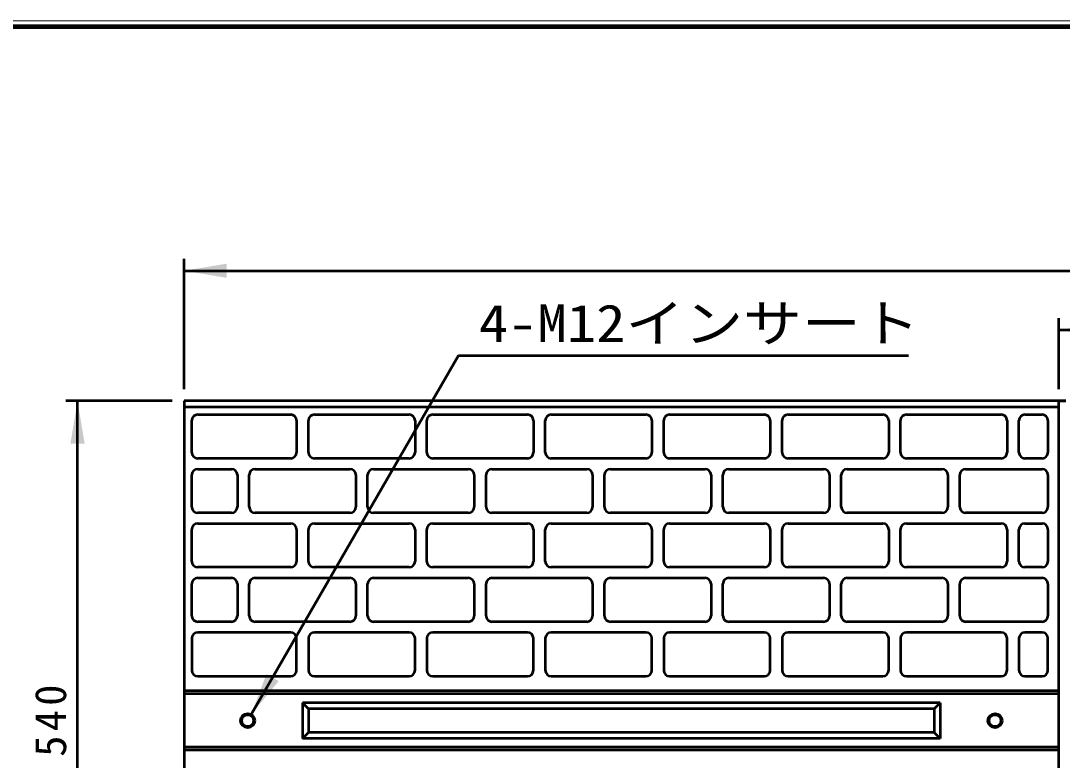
# Model space of a CAD drawing. Units: millimetres, scale not verified. Extents: x 100 to 4105, y 100 to 2870.
# Drawn here: x 1798 to 2678, y 2245 to 2870 of the extents above; entities that cross this region are included whole.
import ezdxf
from ezdxf.enums import TextEntityAlignment as Align

# ---------------------------------------------------------------- set-up
doc = ezdxf.new("R2010")
doc.units = ezdxf.units.MM
doc.header["$LTSCALE"] = 5
doc.layers.add('V-nasSTD', color=7, linetype='Continuous', lineweight=50)
doc.styles.add('ＭＳ ゴシック', font='')
doc.styles.get('ＭＳ ゴシック').set_extended_font_data('MS Gothic')

msp = doc.modelspace()

# ---------------------------------------------------------------- hatches: boundary and pattern name
at = {"layer": 'V-nasSTD'}
for points in [[(1972, 2664.887), (1936, 2658.887), (1972, 2652.887)], [(2710.5, 2614.887), (2674.5, 2608.887), (2710.5, 2602.887)], [(1852, 2512.887), (1846, 2548.887), (1840, 2512.887)], [(2005.504, 2318.26), (1992.7, 2284.083), (2015.896, 2312.26)]]:
    msp.add_hatch(color=256, dxfattribs=at).paths.add_polyline_path(points)

# ---------------------------------------------------------------- linework, layer by layer
at = {"layer": 'V-nasSTD', "lineweight": 100}
msp.add_line((4100, 2865), (105, 2865), dxfattribs=at)
at = {"layer": 'V-nasSTD'}
for p, q in [((1936, 2558.887), (1936, 2668.887)), ((1936, 2658.887), (3936, 2658.887)), ((2674.5, 2618.887), (2674.5, 2558.887)), ((2674.5, 2608.887), (2865.5, 2608.887)), ((1992.7, 2284.083), (2167.7, 2587.192)), ((2167.7, 2587.192), (2547.7, 2587.192)), ((1926, 2548.887), (1836, 2548.887)), ((1846, 2008.887), (1846, 2548.887)), ((1936, 2548.887), (1936, 2008.887)), ((2674.5, 2548.887), (1936, 2548.887)), ((1936, 2543.887), (2674.5, 2543.887)), ((2674.5, 2548.887), (2680.5, 2548.887)), ((2674.5, 2548.887), (2674.5, 2008.887)), ((2680.5, 2548.887), (2674.5, 2548.887)), ((1947.5, 2537.387), (2026, 2537.387)), ((2046, 2537.387), (2126, 2537.387)), ((2146, 2537.387), (2226, 2537.387)), ((2246, 2537.387), (2326, 2537.387)), ((2346, 2537.387), (2426, 2537.387)), ((2446, 2537.387), (2526, 2537.387)), ((2546, 2537.387), (2626, 2537.387)), ((2646, 2537.387), (2660.5, 2537.387)), ((1942.5, 2505.387), (1942.5, 2532.387)), ((2031, 2532.387), (2031, 2505.387)), ((2041, 2505.387), (2041, 2532.387)), ((2131, 2532.387), (2131, 2505.387)), ((2141, 2505.387), (2141, 2532.387)), ((2231, 2532.387), (2231, 2505.387)), ((2241, 2505.387), (2241, 2532.387)), ((2331, 2532.387), (2331, 2505.387)), ((2341, 2505.387), (2341, 2532.387)), ((2431, 2532.387), (2431, 2505.387)), ((2441, 2505.387), (2441, 2532.387)), ((2531, 2532.387), (2531, 2505.387)), ((2541, 2505.387), (2541, 2532.387)), ((2631, 2532.387), (2631, 2505.387)), ((2641, 2505.387), (2641, 2532.387)), ((2665.5, 2532.387), (2665.5, 2505.387)), ((2026, 2500.387), (1947.5, 2500.387)), ((2126, 2500.387), (2046, 2500.387)), ((2226, 2500.387), (2146, 2500.387)), ((2326, 2500.387), (2246, 2500.387)), ((2426, 2500.387), (2346, 2500.387)), ((2526, 2500.387), (2446, 2500.387)), ((2626, 2500.387), (2546, 2500.387)), ((2660.5, 2500.387), (2646, 2500.387)), ((1947.5, 2491.387), (1976, 2491.387)), ((1996, 2491.387), (2076, 2491.387)), ((2096, 2491.387), (2176, 2491.387)), ((2196, 2491.387), (2276, 2491.387)), ((2296, 2491.387), (2376, 2491.387)), ((2396, 2491.387), (2476, 2491.387)), ((2496, 2491.387), (2576, 2491.387)), ((2596, 2491.387), (2660.5, 2491.387)), ((1942.5, 2459.387), (1942.5, 2486.387)), ((1981, 2486.387), (1981, 2459.387)), ((1991, 2459.387), (1991, 2486.387)), ((2081, 2486.387), (2081, 2459.387)), ((2091, 2459.387), (2091, 2486.387)), ((2181, 2486.387), (2181, 2459.387)), ((2191, 2459.387), (2191, 2486.387)), ((2281, 2486.387), (2281, 2459.387)), ((2291, 2459.387), (2291, 2486.387)), ((2381, 2486.387), (2381, 2459.387)), ((2391, 2459.387), (2391, 2486.387)), ((2481, 2486.387), (2481, 2459.387)), ((2491, 2459.387), (2491, 2486.387)), ((2581, 2486.387), (2581, 2459.387)), ((2591, 2459.387), (2591, 2486.387)), ((2665.5, 2486.387), (2665.5, 2459.387)), ((1976, 2454.387), (1947.5, 2454.387)), ((2076, 2454.387), (1996, 2454.387)), ((2176, 2454.387), (2096, 2454.387)), ((2276, 2454.387), (2196, 2454.387)), ((2376, 2454.387), (2296, 2454.387)), ((2476, 2454.387), (2396, 2454.387)), ((2576, 2454.387), (2496, 2454.387)), ((2660.5, 2454.387), (2596, 2454.387)), ((1947.5, 2445.387), (2026, 2445.387)), ((2046, 2445.387), (2126, 2445.387)), ((2146, 2445.387), (2226, 2445.387)), ((2246, 2445.387), (2326, 2445.387)), ((2346, 2445.387), (2426, 2445.387)), ((2446, 2445.387), (2526, 2445.387)), ((2546, 2445.387), (2626, 2445.387)), ((2646, 2445.387), (2660.5, 2445.387)), ((1942.5, 2413.387), (1942.5, 2440.387)), ((2031, 2440.387), (2031, 2413.387)), ((2041, 2413.387), (2041, 2440.387)), ((2131, 2440.387), (2131, 2413.387)), ((2141, 2413.387), (2141, 2440.387)), ((2231, 2440.387), (2231, 2413.387)), ((2241, 2413.387), (2241, 2440.387)), ((2331, 2440.387), (2331, 2413.387)), ((2341, 2413.387), (2341, 2440.387)), ((2431, 2440.387), (2431, 2413.387)), ((2441, 2413.387), (2441, 2440.387)), ((2531, 2440.387), (2531, 2413.387)), ((2541, 2413.387), (2541, 2440.387)), ((2631, 2440.387), (2631, 2413.387)), ((2641, 2413.387), (2641, 2440.387)), ((2665.5, 2440.387), (2665.5, 2413.387)), ((2026, 2408.387), (1947.5, 2408.387)), ((2126, 2408.387), (2046, 2408.387)), ((2226, 2408.387), (2146, 2408.387)), ((2326, 2408.387), (2246, 2408.387)), ((2426, 2408.387), (2346, 2408.387)), ((2526, 2408.387), (2446, 2408.387)), ((2626, 2408.387), (2546, 2408.387)), ((2660.5, 2408.387), (2646, 2408.387)), ((1942.5, 2367.387), (1942.5, 2394.387)), ((1947.5, 2399.387), (1976, 2399.387)), ((1981, 2394.387), (1981, 2367.387)), ((1991, 2367.387), (1991, 2394.387)), ((1996, 2399.387), (2076, 2399.387)), ((2081, 2394.387), (2081, 2367.387)), ((2091, 2367.387), (2091, 2394.387)), ((2096, 2399.387), (2176, 2399.387)), ((2181, 2394.387), (2181, 2367.387)), ((2191, 2367.387), (2191, 2394.387)), ((2196, 2399.387), (2276, 2399.387)), ((2281, 2394.387), (2281, 2367.387)), ((2291, 2367.387), (2291, 2394.387)), ((2296, 2399.387), (2376, 2399.387)), ((2381, 2394.387), (2381, 2367.387)), ((2391, 2367.387), (2391, 2394.387)), ((2396, 2399.387), (2476, 2399.387)), ((2481, 2394.387), (2481, 2367.387)), ((2491, 2367.387), (2491, 2394.387)), ((2496, 2399.387), (2576, 2399.387)), ((2581, 2394.387), (2581, 2367.387)), ((2591, 2367.387), (2591, 2394.387)), ((2596, 2399.387), (2660.5, 2399.387)), ((2665.5, 2394.387), (2665.5, 2367.387)), ((1976, 2362.387), (1947.5, 2362.387)), ((2076, 2362.387), (1996, 2362.387)), ((2176, 2362.387), (2096, 2362.387)), ((2276, 2362.387), (2196, 2362.387)), ((2376, 2362.387), (2296, 2362.387)), ((2476, 2362.387), (2396, 2362.387)), ((2576, 2362.387), (2496, 2362.387)), ((2660.5, 2362.387), (2596, 2362.387)), ((1942.5, 2348.387), (1942.5, 2321.387)), ((2026, 2353.387), (1947.5, 2353.387)), ((2031, 2321.387), (2031, 2348.387)), ((2041, 2348.387), (2041, 2321.387)), ((2126, 2353.387), (2046, 2353.387)), ((2131, 2321.387), (2131, 2348.387)), ((2141, 2348.387), (2141, 2321.387)), ((2226, 2353.387), (2146, 2353.387)), ((2231, 2321.387), (2231, 2348.387)), ((2241, 2348.387), (2241, 2321.387)), ((2326, 2353.387), (2246, 2353.387)), ((2331, 2321.387), (2331, 2348.387)), ((2341, 2348.387), (2341, 2321.387)), ((2426, 2353.387), (2346, 2353.387)), ((2431, 2321.387), (2431, 2348.387)), ((2441, 2348.387), (2441, 2321.387)), ((2526, 2353.387), (2446, 2353.387)), ((2531, 2321.387), (2531, 2348.387)), ((2541, 2348.387), (2541, 2321.387)), ((2626, 2353.387), (2546, 2353.387)), ((2631, 2321.387), (2631, 2348.387)), ((2641, 2348.387), (2641, 2321.387)), ((2660.5, 2353.387), (2646, 2353.387)), ((2665.5, 2321.387), (2665.5, 2348.387)), ((1947.5, 2316.387), (2026, 2316.387)), ((2046, 2316.387), (2126, 2316.387)), ((2146, 2316.387), (2226, 2316.387)), ((2246, 2316.387), (2326, 2316.387)), ((2346, 2316.387), (2426, 2316.387)), ((2446, 2316.387), (2526, 2316.387)), ((2546, 2316.387), (2626, 2316.387)), ((2646, 2316.387), (2660.5, 2316.387)), ((2674.5, 2303.887), (1936, 2303.887)), ((2674.5, 2301.387), (1936, 2301.387)), ((2574.5, 2293.887), (2036, 2293.887)), ((2036, 2293.887), (2036, 2263.887)), ((2041, 2288.887), (2036, 2293.887)), ((2569.5, 2288.887), (2041, 2288.887)), ((2041, 2288.887), (2041, 2268.887)), ((2569.5, 2288.887), (2574.5, 2293.887)), ((2569.5, 2288.887), (2569.5, 2268.887)), ((2574.5, 2293.887), (2574.5, 2263.887)), ((2041, 2268.887), (2036, 2263.887)), ((2569.5, 2268.887), (2041, 2268.887)), ((2569.5, 2268.887), (2574.5, 2263.887)), ((2574.5, 2263.887), (2036, 2263.887)), ((2674.5, 2256.387), (1936, 2256.387)), ((2674.5, 2253.887), (1936, 2253.887))]:
    msp.add_line(p, q, dxfattribs=at)
at = {"layer": 'V-nasSTD', "lineweight": 13}
msp.add_lwpolyline([(100, 100), (100, 2870), (4105, 2870), (4105, 100)], close=True, dxfattribs=at)
at = {"layer": 'V-nasSTD'}
for centre, radius in [((1989.7, 2278.887), 6), ((1989.7, 2278.887), 5), ((2620.8, 2278.887), 6), ((2620.8, 2278.887), 5)]:
    msp.add_circle(centre, radius, dxfattribs=at)
for centre, start, end in [((1947.5, 2532.387), 90, 180), ((2026, 2532.387), 0, 90), ((2046, 2532.387), 90, 180), ((2126, 2532.387), 0, 90), ((2146, 2532.387), 90, 180), ((2226, 2532.387), 0, 90), ((2246, 2532.387), 90, 180), ((2326, 2532.387), 0, 90), ((2346, 2532.387), 90, 180), ((2426, 2532.387), 0, 90), ((2446, 2532.387), 90, 180), ((2526, 2532.387), 0, 90), ((2546, 2532.387), 90, 180), ((2626, 2532.387), 0, 90), ((2646, 2532.387), 90, 180), ((2660.5, 2532.387), 0, 90), ((1947.5, 2505.387), 180, 270), ((2026, 2505.387), 270, 0), ((2046, 2505.387), 180, 270), ((2126, 2505.387), 270, 0), ((2146, 2505.387), 180, 270), ((2226, 2505.387), 270, 0), ((2246, 2505.387), 180, 270), ((2326, 2505.387), 270, 0), ((2346, 2505.387), 180, 270), ((2426, 2505.387), 270, 0), ((2446, 2505.387), 180, 270), ((2526, 2505.387), 270, 0), ((2546, 2505.387), 180, 270), ((2626, 2505.387), 270, 0), ((2646, 2505.387), 180, 270), ((2660.5, 2505.387), 270, 0), ((1947.5, 2486.387), 90, 180), ((1976, 2486.387), 0, 90), ((1996, 2486.387), 90, 180), ((2076, 2486.387), 0, 90), ((2096, 2486.387), 90, 180), ((2176, 2486.387), 0, 90), ((2196, 2486.387), 90, 180), ((2276, 2486.387), 0, 90), ((2296, 2486.387), 90, 180), ((2376, 2486.387), 0, 90), ((2396, 2486.387), 90, 180), ((2476, 2486.387), 0, 90), ((2496, 2486.387), 90, 180), ((2576, 2486.387), 0, 90), ((2596, 2486.387), 90, 180), ((2660.5, 2486.387), 0, 90), ((1947.5, 2459.387), 180, 270), ((1976, 2459.387), 270, 0), ((1996, 2459.387), 180, 270), ((2076, 2459.387), 270, 0), ((2096, 2459.387), 180, 270), ((2176, 2459.387), 270, 0), ((2196, 2459.387), 180, 270), ((2276, 2459.387), 270, 0), ((2296, 2459.387), 180, 270), ((2376, 2459.387), 270, 0), ((2396, 2459.387), 180, 270), ((2476, 2459.387), 270, 0), ((2496, 2459.387), 180, 270), ((2576, 2459.387), 270, 0), ((2596, 2459.387), 180, 270), ((2660.5, 2459.387), 270, 0), ((1947.5, 2440.387), 90, 180), ((2026, 2440.387), 0, 90), ((2046, 2440.387), 90, 180), ((2126, 2440.387), 0, 90), ((2146, 2440.387), 90, 180), ((2226, 2440.387), 0, 90), ((2246, 2440.387), 90, 180), ((2326, 2440.387), 0, 90), ((2346, 2440.387), 90, 180), ((2426, 2440.387), 0, 90), ((2446, 2440.387), 90, 180), ((2526, 2440.387), 0, 90), ((2546, 2440.387), 90, 180), ((2626, 2440.387), 0, 90), ((2646, 2440.387), 90, 180), ((2660.5, 2440.387), 0, 90), ((1947.5, 2413.387), 180, 270), ((2026, 2413.387), 270, 0), ((2046, 2413.387), 180, 270), ((2126, 2413.387), 270, 0), ((2146, 2413.387), 180, 270), ((2226, 2413.387), 270, 0), ((2246, 2413.387), 180, 270), ((2326, 2413.387), 270, 0), ((2346, 2413.387), 180, 270), ((2426, 2413.387), 270, 0), ((2446, 2413.387), 180, 270), ((2526, 2413.387), 270, 0), ((2546, 2413.387), 180, 270), ((2626, 2413.387), 270, 0), ((2646, 2413.387), 180, 270), ((2660.5, 2413.387), 270, 0), ((1947.5, 2394.387), 90, 180), ((1976, 2394.387), 0, 90), ((1996, 2394.387), 90, 180), ((2076, 2394.387), 0, 90), ((2096, 2394.387), 90, 180), ((2176, 2394.387), 0, 90), ((2196, 2394.387), 90, 180), ((2276, 2394.387), 0, 90), ((2296, 2394.387), 90, 180), ((2376, 2394.387), 0, 90), ((2396, 2394.387), 90, 180), ((2476, 2394.387), 0, 90), ((2496, 2394.387), 90, 180), ((2576, 2394.387), 0, 90), ((2596, 2394.387), 90, 180), ((2660.5, 2394.387), 0, 90), ((1947.5, 2367.387), 180, 270), ((1976, 2367.387), 270, 0), ((1996, 2367.387), 180, 270), ((2076, 2367.387), 270, 0), ((2096, 2367.387), 180, 270), ((2176, 2367.387), 270, 0), ((2196, 2367.387), 180, 270), ((2276, 2367.387), 270, 0), ((2296, 2367.387), 180, 270), ((2376, 2367.387), 270, 0), ((2396, 2367.387), 180, 270), ((2476, 2367.387), 270, 0), ((2496, 2367.387), 180, 270), ((2576, 2367.387), 270, 0), ((2596, 2367.387), 180, 270), ((2660.5, 2367.387), 270, 0), ((1947.5, 2348.387), 90, 180), ((2026, 2348.387), 0, 90), ((2046, 2348.387), 90, 180), ((2126, 2348.387), 0, 90), ((2146, 2348.387), 90, 180), ((2226, 2348.387), 0, 90), ((2246, 2348.387), 90, 180), ((2326, 2348.387), 0, 90), ((2346, 2348.387), 90, 180), ((2426, 2348.387), 0, 90), ((2446, 2348.387), 90, 180), ((2526, 2348.387), 0, 90), ((2546, 2348.387), 90, 180), ((2626, 2348.387), 0, 90), ((2646, 2348.387), 90, 180), ((2660.5, 2348.387), 0, 90), ((1947.5, 2321.387), 180, 270), ((2026, 2321.387), 270, 0), ((2046, 2321.387), 180, 270), ((2126, 2321.387), 270, 0), ((2146, 2321.387), 180, 270), ((2226, 2321.387), 270, 0), ((2246, 2321.387), 180, 270), ((2326, 2321.387), 270, 0), ((2346, 2321.387), 180, 270), ((2426, 2321.387), 270, 0), ((2446, 2321.387), 180, 270), ((2526, 2321.387), 270, 0), ((2546, 2321.387), 180, 270), ((2626, 2321.387), 270, 0), ((2646, 2321.387), 180, 270), ((2660.5, 2321.387), 270, 0)]:
    msp.add_arc(centre, 5, start, end, dxfattribs=at)

# ---------------------------------------------------------------- texts
at = {"layer": 'V-nasSTD', "style": 'ＭＳ ゴシック', "width": 1.15}
msp.add_text('4-M12インサート', height=31.67, dxfattribs=at).set_placement((2184.82, 2630.392), align=Align.TOP_LEFT)
at = {"layer": 'V-nasSTD', "insert": (1810, 2248.287), "char_height": 26.39, "attachment_point": 1, "rotation": 90, "style": 'ＭＳ ゴシック'}
msp.add_mtext('\\T1.2;540', dxfattribs=at)

doc.saveas('drawing.dxf')
